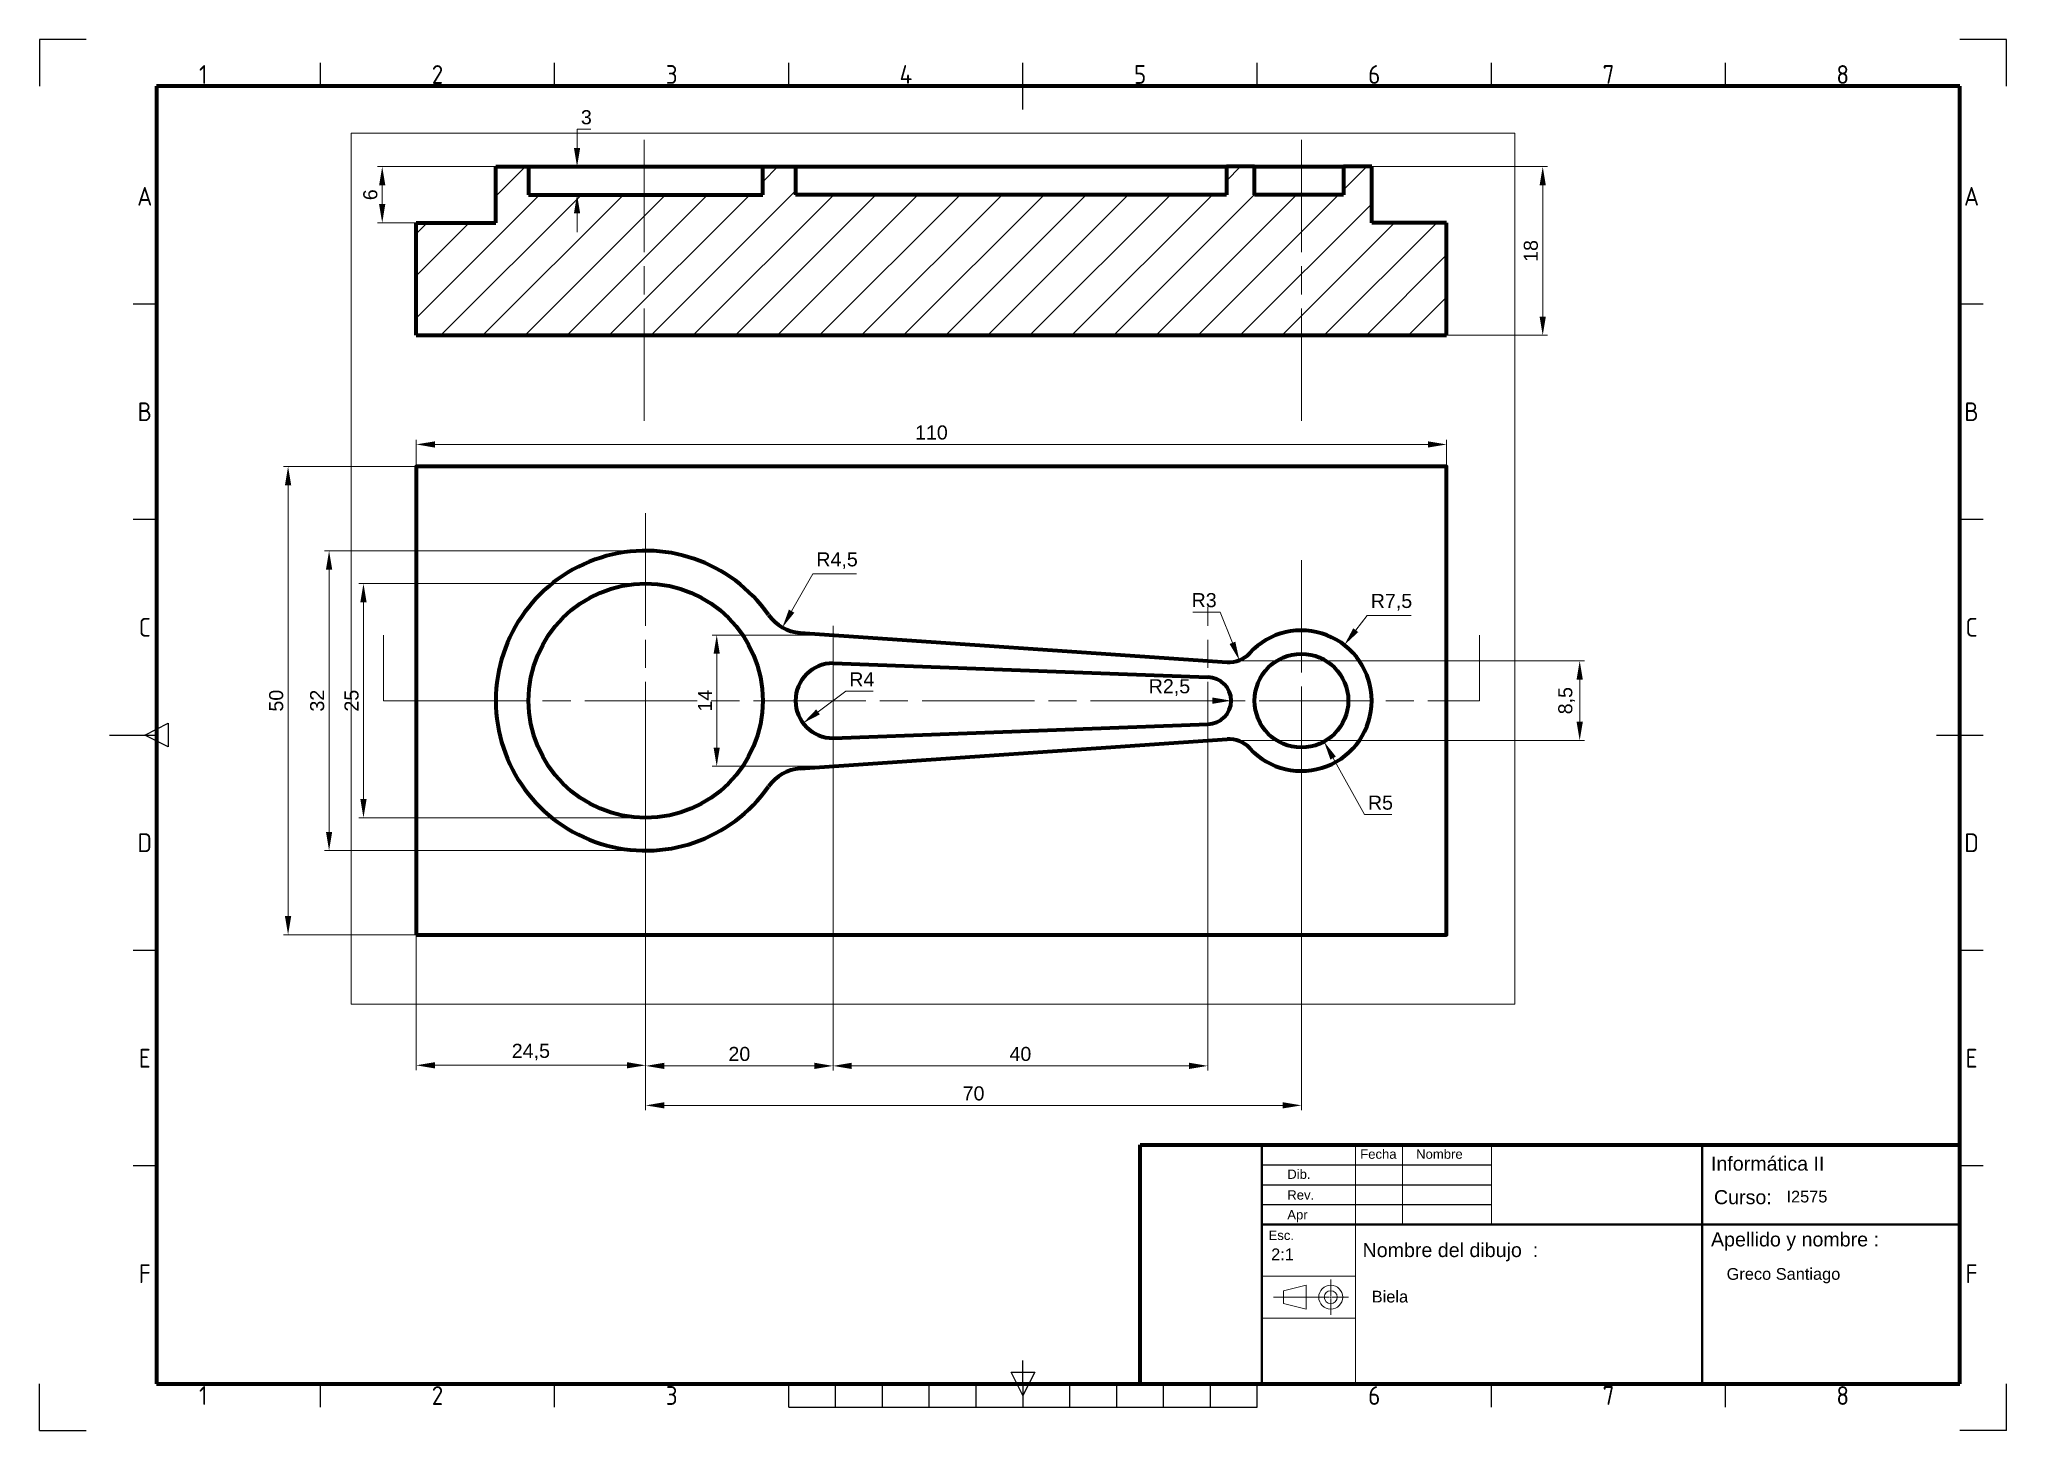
# Paper-space layout 'PAPEL' of a CAD drawing. Header units: millimetres. Extents: x -224 to 196, y -47 to 250.
# The model-space entities are those that its viewports show. They can reach past a viewport. Long polylines and large blocks are cut down to what shows.
import ezdxf
from ezdxf.enums import TextEntityAlignment as Align

# ---------------------------------------------------------------- set-up
doc = ezdxf.new("R2010")
doc.units = ezdxf.units.MM
doc.linetypes.add('ACAD_ISO08W100', pattern=[36, 24, -3, 6, -3])
doc.linetypes.add('CENTER2', pattern=[28.575, 19.05, -3.175, 3.175, -3.175])
for name, color, linetype, lineweight in [('Contornos visibles', 1, 'Continuous', 100), ('Cortes', 6, 'Continuous', 20), ('Cotas', 5, 'Continuous', 20), ('Ejes', 3, 'ACAD_ISO08W100', 20)]:
    doc.layers.add(name, color=color, linetype=linetype, lineweight=lineweight)
doc.styles.add('ISO Proportional', font='isocp.shx')
doc.styles.get("Standard").update_dxf_attribs({"font": 'arial.ttf'})
doc.dimstyles.new('Info 2', dxfattribs={"dimscale": 0, "dimtxt": 3, "dimasz": 4, "dimexe": 1, "dimexo": 0, "dimgap": 1, "dimtad": 1, "dimtoh": 1, "dimlfac": 0.5, "dimtxsty": 'Standard', "dimcen": 0, "dimclrd": 256, "dimclre": 256, "dimclrt": 256, "dimadec": 1, "dimazin": 0, "dimtfac": 1, "dimtofl": 0, "dimtmove": 0, "dimatfit": 3, "dimfxl": 1, "dimlwd": -1, "dimlwe": -1, "dimarcsym": 0})

# ---------------------------------------------------------------- blocks, each defined once
blk = doc.blocks.new('*U20')
at = {"color": 0, "linetype": 'CENTER2', "lineweight": 20, "ltscale": 3, "transparency": 16777216}
for p, q in [((-12.18, 0), (-0.28, 0)), ((0, 0.28), (0, 3.78)), ((0.28, 0), (3.78, 0)), ((0, -3.78), (0, -0.28))]:
    blk.add_line(p, q, dxfattribs=at)
at = {"color": 0, "linetype": 'Continuous', "lineweight": 20, "ltscale": 3, "transparency": 16777216}
for p, q in [((-0.14, 0), (0.14, 0)), ((0, -0.14), (0, 0.14))]:
    blk.add_line(p, q, dxfattribs=at)
blk = doc.blocks.new('*D98')
at = {"layer": 'Cotas', "transparency": 16777216}
for p, q in [((-126.29, 223.32), (-151.53, 223.32)), ((-150.53, 219.32), (-150.53, 215.32)), ((-126.29, 211.32), (-151.53, 211.32))]:
    blk.add_line(p, q, dxfattribs=at)
for points in [[(-151.2, 219.32), (-149.87, 219.32), (-150.53, 223.32)], [(-151.2, 215.32), (-149.87, 215.32), (-150.53, 211.32)]]:
    blk.add_solid(points, dxfattribs=at)
at = {"layer": 'Defpoints', "color": 0, "transparency": 16777216}
for p in [(-126.29, 223.32), (-150.53, 211.32), (-126.29, 211.32)]:
    blk.add_point(p, dxfattribs=at)
at = {"layer": 'Cotas', "transparency": 16777216, "insert": (-153.06, 217.32), "char_height": 3, "attachment_point": 5, "rotation": 90}
blk.add_mtext('6', dxfattribs=at)
blk = doc.blocks.new('*D99')
at = {"layer": 'Cotas', "transparency": 16777216}
for p, q in [((60.71, 223.32), (98.22, 223.32)), ((97.22, 219.32), (97.22, 191.32)), ((76.71, 187.32), (98.22, 187.32))]:
    blk.add_line(p, q, dxfattribs=at)
for points in [[(96.56, 219.32), (97.89, 219.32), (97.22, 223.32)], [(96.56, 191.32), (97.89, 191.32), (97.22, 187.32)]]:
    blk.add_solid(points, dxfattribs=at)
at = {"layer": 'Defpoints', "color": 0, "transparency": 16777216}
for p in [(60.71, 223.32), (76.71, 187.32), (97.22, 187.32)]:
    blk.add_point(p, dxfattribs=at)
at = {"layer": 'Cotas', "transparency": 16777216, "insert": (94.69, 205.32), "char_height": 3, "attachment_point": 5, "rotation": 90}
blk.add_mtext('18', dxfattribs=at)
blk = doc.blocks.new('*D100')
at = {"layer": 'Cotas', "transparency": 16777216}
for p, q in [((25.71, 117.82), (106.12, 117.82)), ((105.12, 113.82), (105.12, 104.82)), ((25.71, 100.82), (106.12, 100.82))]:
    blk.add_line(p, q, dxfattribs=at)
for points in [[(104.45, 113.82), (105.79, 113.82), (105.12, 117.82)], [(104.45, 104.82), (105.79, 104.82), (105.12, 100.82)]]:
    blk.add_solid(points, dxfattribs=at)
at = {"layer": 'Defpoints', "color": 0, "transparency": 16777216}
for p in [(25.71, 117.82), (25.71, 100.82), (105.12, 100.82)]:
    blk.add_point(p, dxfattribs=at)
at = {"layer": 'Cotas', "transparency": 16777216, "insert": (102.32, 109.32), "char_height": 3, "attachment_point": 5, "rotation": 90}
blk.add_mtext('8,5', dxfattribs=at)
blk = doc.blocks.new('*D101')
at = {"layer": 'Cotas', "transparency": 16777216}
for p, q in [((-94.29, 134.32), (-155.53, 134.32)), ((-154.53, 130.32), (-154.53, 88.32)), ((-94.29, 84.32), (-155.53, 84.32))]:
    blk.add_line(p, q, dxfattribs=at)
for points in [[(-155.2, 130.32), (-153.87, 130.32), (-154.53, 134.32)], [(-155.2, 88.32), (-153.87, 88.32), (-154.53, 84.32)]]:
    blk.add_solid(points, dxfattribs=at)
at = {"layer": 'Defpoints', "color": 0, "transparency": 16777216}
for p in [(-94.29, 134.32), (-154.53, 84.32), (-94.29, 84.32)]:
    blk.add_point(p, dxfattribs=at)
at = {"layer": 'Cotas', "transparency": 16777216, "insert": (-157.07, 109.32), "char_height": 3, "attachment_point": 5, "rotation": 90}
blk.add_mtext('25', dxfattribs=at)
blk = doc.blocks.new('*D102')
at = {"layer": 'Cotas', "transparency": 16777216}
for p, q in [((-94.29, 141.32), (-162.88, 141.32)), ((-161.88, 137.32), (-161.88, 81.32)), ((-94.29, 77.32), (-162.88, 77.32))]:
    blk.add_line(p, q, dxfattribs=at)
for points in [[(-162.54, 137.32), (-161.21, 137.32), (-161.88, 141.32)], [(-162.54, 81.32), (-161.21, 81.32), (-161.88, 77.32)]]:
    blk.add_solid(points, dxfattribs=at)
at = {"layer": 'Defpoints', "color": 0, "transparency": 16777216}
for p in [(-94.29, 141.32), (-161.88, 77.32), (-94.29, 77.32)]:
    blk.add_point(p, dxfattribs=at)
at = {"layer": 'Cotas', "transparency": 16777216, "insert": (-164.41, 109.32), "char_height": 3, "attachment_point": 5, "rotation": 90}
blk.add_mtext('32', dxfattribs=at)
blk = doc.blocks.new('*D103')
at = {"layer": 'Cotas', "transparency": 16777216}
for p, q in [((-143.29, 159.32), (-171.63, 159.32)), ((-170.63, 155.32), (-170.63, 63.32)), ((-143.29, 59.32), (-171.63, 59.32))]:
    blk.add_line(p, q, dxfattribs=at)
for points in [[(-171.3, 155.32), (-169.97, 155.32), (-170.63, 159.32)], [(-171.3, 63.32), (-169.97, 63.32), (-170.63, 59.32)]]:
    blk.add_solid(points, dxfattribs=at)
at = {"layer": 'Defpoints', "color": 0, "transparency": 16777216}
for p in [(-143.29, 159.32), (-170.63, 59.32), (-143.29, 59.32)]:
    blk.add_point(p, dxfattribs=at)
at = {"layer": 'Cotas', "transparency": 16777216, "insert": (-173.16, 109.32), "char_height": 3, "attachment_point": 5, "rotation": 90}
blk.add_mtext('50', dxfattribs=at)
blk = doc.blocks.new('*D104')
at = {"layer": 'Cotas', "transparency": 16777216}
for p, q in [((-54.29, 123.32), (-80.12, 123.32)), ((-79.12, 119.32), (-79.12, 99.32)), ((-54.29, 95.32), (-80.12, 95.32))]:
    blk.add_line(p, q, dxfattribs=at)
for points in [[(-79.79, 119.32), (-78.46, 119.32), (-79.12, 123.32)], [(-79.79, 99.32), (-78.46, 99.32), (-79.12, 95.32)]]:
    blk.add_solid(points, dxfattribs=at)
at = {"layer": 'Defpoints', "color": 0, "transparency": 16777216}
for p in [(-54.29, 123.32), (-79.12, 95.32), (-54.29, 95.32)]:
    blk.add_point(p, dxfattribs=at)
at = {"layer": 'Cotas', "transparency": 16777216, "insert": (-81.63, 109.32), "char_height": 3, "attachment_point": 5, "rotation": 90}
blk.add_mtext('14', dxfattribs=at)
blk = doc.blocks.new('*D105')
at = {"layer": 'Cotas', "transparency": 16777216}
for p, q in [((-108.94, 227.32), (-108.94, 231.32)), ((-108.94, 231.32), (-105.97, 231.32)), ((-106.95, 223.32), (-109.94, 223.32)), ((-106.95, 217.32), (-109.94, 217.32)), ((-108.94, 213.32), (-108.94, 209.32))]:
    blk.add_line(p, q, dxfattribs=at)
for points in [[(-109.6, 227.32), (-108.27, 227.32), (-108.94, 223.32)], [(-109.6, 213.32), (-108.27, 213.32), (-108.94, 217.32)]]:
    blk.add_solid(points, dxfattribs=at)
at = {"layer": 'Defpoints', "color": 0, "transparency": 16777216}
for p in [(-108.94, 223.32), (-106.95, 223.32), (-106.95, 217.32)]:
    blk.add_point(p, dxfattribs=at)
at = {"layer": 'Cotas', "transparency": 16777216, "insert": (-106.95, 233.85), "char_height": 3, "attachment_point": 5}
blk.add_mtext('3', dxfattribs=at)
blk = doc.blocks.new('*D106')
at = {"layer": 'Cotas', "transparency": 16777216}
for p, q in [((-143.29, 159.32), (-143.29, 165.02)), ((-139.29, 164.02), (72.71, 164.02)), ((76.71, 159.32), (76.71, 165.02))]:
    blk.add_line(p, q, dxfattribs=at)
for points in [[(-139.29, 164.68), (-139.29, 163.35), (-143.29, 164.02)], [(72.71, 164.68), (72.71, 163.35), (76.71, 164.02)]]:
    blk.add_solid(points, dxfattribs=at)
at = {"layer": 'Defpoints', "color": 0, "transparency": 16777216}
for p in [(76.71, 164.02), (-143.29, 159.32), (76.71, 159.32)]:
    blk.add_point(p, dxfattribs=at)
at = {"layer": 'Cotas', "transparency": 16777216, "insert": (-33.29, 166.55), "char_height": 3, "attachment_point": 5}
blk.add_mtext('110', dxfattribs=at)
blk = doc.blocks.new('*D107')
at = {"layer": 'Cotas', "transparency": 16777216}
for p, q in [((-58.61, 136.41), (-63.13, 128.43)), ((-49.25, 136.41), (-58.61, 136.41))]:
    blk.add_line(p, q, dxfattribs=at)
blk.add_solid([(-63.71, 128.76), (-62.55, 128.1), (-65.1, 124.95)], dxfattribs=at)
at = {"layer": 'Defpoints', "color": 0, "transparency": 16777216}
for p in [(-60.67, 132.78), (-65.1, 124.95)]:
    blk.add_point(p, dxfattribs=at)
at = {"layer": 'Cotas', "transparency": 16777216, "insert": (-53.43, 139.21), "char_height": 3, "attachment_point": 5}
blk.add_mtext('R4,5', dxfattribs=at)
blk = doc.blocks.new('*D108')
at = {"layer": 'Cotas', "transparency": 16777216}
for p, q in [((-51.56, 111.37), (-57.49, 106.92)), ((-45.74, 111.37), (-51.56, 111.37))]:
    blk.add_line(p, q, dxfattribs=at)
blk.add_solid([(-57.89, 107.45), (-57.09, 106.39), (-60.69, 104.52)], dxfattribs=at)
at = {"layer": 'Defpoints', "color": 0, "transparency": 16777216}
for p in [(-54.29, 109.32), (-60.69, 104.52)]:
    blk.add_point(p, dxfattribs=at)
at = {"layer": 'Cotas', "transparency": 16777216, "insert": (-48.15, 113.87), "char_height": 3, "attachment_point": 5}
blk.add_mtext('R4', dxfattribs=at)
blk = doc.blocks.new('*D109')
at = {"layer": 'Cotas', "transparency": 16777216}
blk.add_line((12.35, 109.32), (26.71, 109.32), dxfattribs=at)
blk.add_solid([(26.71, 109.99), (26.71, 108.65), (30.71, 109.32)], dxfattribs=at)
at = {"layer": 'Defpoints', "color": 0, "transparency": 16777216}
for p in [(25.71, 109.32), (30.71, 109.32)]:
    blk.add_point(p, dxfattribs=at)
at = {"layer": 'Cotas', "transparency": 16777216, "insert": (17.53, 112.12), "char_height": 3, "attachment_point": 5}
blk.add_mtext('R2,5', dxfattribs=at)
blk = doc.blocks.new('*D110')
at = {"layer": 'Cotas', "transparency": 16777216}
for p, q in [((22.52, 128.23), (28.36, 128.23)), ((28.36, 128.23), (30.98, 121.66))]:
    blk.add_line(p, q, dxfattribs=at)
blk.add_solid([(31.6, 121.91), (30.36, 121.42), (32.46, 117.95)], dxfattribs=at)
at = {"layer": 'Defpoints', "color": 0, "transparency": 16777216}
for p in [(30.24, 123.52), (32.46, 117.95)]:
    blk.add_point(p, dxfattribs=at)
at = {"layer": 'Cotas', "transparency": 16777216, "insert": (24.94, 130.76), "char_height": 3, "attachment_point": 5}
blk.add_mtext('R3', dxfattribs=at)
blk = doc.blocks.new('*D111')
at = {"layer": 'Cotas', "transparency": 16777216}
for p, q in [((59.75, 127.53), (57.31, 124.37)), ((69.11, 127.53), (59.75, 127.53))]:
    blk.add_line(p, q, dxfattribs=at)
blk.add_solid([(56.78, 124.77), (57.84, 123.96), (54.87, 121.2)], dxfattribs=at)
at = {"layer": 'Defpoints', "color": 0, "transparency": 16777216}
for p in [(54.87, 121.2), (45.71, 109.32)]:
    blk.add_point(p, dxfattribs=at)
at = {"layer": 'Cotas', "transparency": 16777216, "insert": (64.93, 130.33), "char_height": 3, "attachment_point": 5}
blk.add_mtext('R7,5', dxfattribs=at)
blk = doc.blocks.new('*D112')
at = {"layer": 'Cotas', "transparency": 16777216}
for p, q in [((59.15, 85), (52.48, 97.07)), ((65.01, 85), (59.15, 85))]:
    blk.add_line(p, q, dxfattribs=at)
blk.add_solid([(53.06, 97.39), (51.9, 96.74), (50.54, 100.57)], dxfattribs=at)
at = {"layer": 'Defpoints', "color": 0, "transparency": 16777216}
for p in [(45.71, 109.32), (50.54, 100.57)]:
    blk.add_point(p, dxfattribs=at)
at = {"layer": 'Cotas', "transparency": 16777216, "insert": (62.58, 87.53), "char_height": 3, "attachment_point": 5}
blk.add_mtext('R5', dxfattribs=at)
blk = doc.blocks.new('*D113')
at = {"layer": 'Cotas', "transparency": 16777216}
for p, q in [((-94.29, 69.32), (-94.29, 30.48)), ((-143.29, 59.32), (-143.29, 30.48)), ((-98.29, 31.48), (-139.29, 31.48))]:
    blk.add_line(p, q, dxfattribs=at)
for points in [[(-139.29, 32.15), (-139.29, 30.82), (-143.29, 31.48)], [(-98.29, 32.15), (-98.29, 30.82), (-94.29, 31.48)]]:
    blk.add_solid(points, dxfattribs=at)
at = {"layer": 'Defpoints', "color": 0, "transparency": 16777216}
for p in [(-94.29, 69.32), (-143.29, 59.32), (-143.29, 31.48)]:
    blk.add_point(p, dxfattribs=at)
at = {"layer": 'Cotas', "transparency": 16777216, "insert": (-118.79, 34.29), "char_height": 3, "attachment_point": 5}
blk.add_mtext('24,5', dxfattribs=at)
blk = doc.blocks.new('*D114')
at = {"layer": 'Cotas', "transparency": 16777216}
for p, q in [((-94.29, 109.32), (-94.29, 30.36)), ((-54.29, 109.32), (-54.29, 30.36)), ((-90.29, 31.36), (-58.29, 31.36))]:
    blk.add_line(p, q, dxfattribs=at)
for points in [[(-90.29, 32.03), (-90.29, 30.69), (-94.29, 31.36)], [(-58.29, 32.03), (-58.29, 30.69), (-54.29, 31.36)]]:
    blk.add_solid(points, dxfattribs=at)
at = {"layer": 'Defpoints', "color": 0, "transparency": 16777216}
for p in [(-94.29, 109.32), (-54.29, 109.32), (-54.29, 31.36)]:
    blk.add_point(p, dxfattribs=at)
at = {"layer": 'Cotas', "transparency": 16777216, "insert": (-74.29, 33.89), "char_height": 3, "attachment_point": 5}
blk.add_mtext('20', dxfattribs=at)
blk = doc.blocks.new('*D115')
at = {"layer": 'Cotas', "transparency": 16777216}
for p, q in [((-54.29, 109.32), (-54.29, 30.36)), ((25.71, 109.32), (25.71, 30.36)), ((-50.29, 31.36), (21.71, 31.36))]:
    blk.add_line(p, q, dxfattribs=at)
for points in [[(-50.29, 32.03), (-50.29, 30.69), (-54.29, 31.36)], [(21.71, 32.03), (21.71, 30.69), (25.71, 31.36)]]:
    blk.add_solid(points, dxfattribs=at)
at = {"layer": 'Defpoints', "color": 0, "transparency": 16777216}
for p in [(-54.29, 109.32), (25.71, 109.32), (25.71, 31.36)]:
    blk.add_point(p, dxfattribs=at)
at = {"layer": 'Cotas', "transparency": 16777216, "insert": (-14.29, 33.89), "char_height": 3, "attachment_point": 5}
blk.add_mtext('40', dxfattribs=at)
blk = doc.blocks.new('*D116')
at = {"layer": 'Cotas', "transparency": 16777216}
for p, q in [((-94.29, 109.32), (-94.29, 21.93)), ((45.71, 109.32), (45.71, 21.93)), ((-90.29, 22.93), (41.71, 22.93))]:
    blk.add_line(p, q, dxfattribs=at)
for points in [[(-90.29, 23.6), (-90.29, 22.27), (-94.29, 22.93)], [(41.71, 23.6), (41.71, 22.27), (45.71, 22.93)]]:
    blk.add_solid(points, dxfattribs=at)
at = {"layer": 'Defpoints', "color": 0, "transparency": 16777216}
for p in [(-94.29, 109.32), (45.71, 109.32), (45.71, 22.93)]:
    blk.add_point(p, dxfattribs=at)
at = {"layer": 'Cotas', "transparency": 16777216, "insert": (-24.29, 25.47), "char_height": 3, "attachment_point": 5}
blk.add_mtext('70', dxfattribs=at)

msp = doc.modelspace()

# ---------------------------------------------------------------- hatches: boundary and pattern name
at = {"layer": 'Cortes'}
h = msp.add_hatch(dxfattribs=at)
h.set_pattern_fill('ANSI31', color=256, scale=2)
h.set_pattern_definition([(45, (4.4174, -147.229), (-4.49013, 4.49013), [])])
h.paths.add_polyline_path([(28.42, 22.77), (28.42, 28.77), (21.42, 28.77), (21.42, 16.77), (4.42, 16.77), (4.42, -7.23), (224.42, -7.23), (224.42, 16.77), (208.42, 16.77), (208.42, 28.77), (202.42, 28.77), (202.42, 22.77), (183.42, 22.77), (183.42, 28.77), (177.42, 28.77), (177.42, 22.77), (85.42, 22.77), (85.42, 28.77), (78.42, 28.77), (78.42, 22.77)])

# ---------------------------------------------------------------- linework, layer by layer
at = {"layer": 'Contornos visibles'}
for p, q in [((21.42, 16.77), (21.42, 28.77)), ((21.42, 28.77), (28.42, 28.77)), ((28.42, 28.77), (28.42, 22.77)), ((28.42, 28.77), (78.42, 28.77)), ((78.42, 22.77), (78.42, 28.77)), ((78.42, 28.77), (85.42, 28.77)), ((85.42, 28.77), (85.42, 22.77)), ((85.42, 28.77), (177.42, 28.77)), ((183.42, 28.77), (177.42, 28.77)), ((177.42, 28.77), (177.42, 22.77)), ((183.42, 22.77), (183.42, 28.77)), ((183.42, 28.77), (202.42, 28.77)), ((208.42, 28.77), (202.42, 28.77)), ((202.42, 28.77), (202.42, 22.77)), ((208.42, 16.77), (208.42, 28.77)), ((28.42, 22.77), (78.42, 22.77)), ((177.42, 22.77), (85.42, 22.77)), ((202.42, 22.77), (183.42, 22.77)), ((4.42, -7.23), (4.42, 16.77)), ((4.42, 16.77), (21.42, 16.77)), ((224.42, 16.77), (208.42, 16.77)), ((224.42, -7.23), (224.42, 16.77)), ((4.42, -7.23), (224.42, -7.23)), ((86.43, -70.75), (177.54, -77.01)), ((93.42, -77.23), (173.47, -80.23)), ((93.42, -93.23), (173.49, -90.23)), ((86.43, -99.71), (177.54, -93.45))]:
    msp.add_line(p, q, dxfattribs=at)
msp.add_lwpolyline([(4.42, -135.23), (224.42, -135.23), (224.42, -35.23), (4.42, -35.23)], close=True, dxfattribs=at)
for centre, radius in [((53.42, -85.23), 25), ((193.42, -85.23), 10)]:
    msp.add_circle(centre, radius, dxfattribs=at)
for centre, radius, start, end in [((53.42, -85.23), 32, 34.9026, 325.0974), ((87.04, -61.77), 9, 214.9026, 266.0671), ((193.42, -85.23), 15, 222.5565, 137.4435), ((177.95, -71.03), 6, 266.0671, 317.4435), ((93.42, -85.23), 8, 90, 270), ((173.42, -85.23), 5, 270, 90), ((177.95, -99.43), 6, 42.5565, 93.9329), ((87.04, -108.69), 9, 93.9329, 145.0974)]:
    msp.add_arc(centre, radius, start, end, dxfattribs=at)
at = {"layer": 'Cortes'}
for points in [[(4.42, -85.23), (-2.58, -85.23), (-2.58, -75.23), (-2.58, -71.23)], [(224.42, -85.23), (231.42, -85.23), (231.42, -75.23), (231.42, -71.23)]]:
    msp.add_lwpolyline(points, dxfattribs=at)
at = {"layer": 'Ejes'}
for p, q in [((53.07, -25.49), (53.07, 46.51)), ((193.42, -25.49), (193.42, 49.51)), ((53.42, -45.23), (53.42, -125.23)), ((193.42, -55.23), (193.42, -115.23)), ((173.42, -105.23), (173.42, -65.23)), ((93.42, -69.23), (93.42, -103.23)), ((4.42, -85.23), (224.42, -85.23))]:
    msp.add_line(p, q, dxfattribs=at)

psp = doc.layouts.new('PAPEL')

# ---------------------------------------------------------------- linework, layer by layer
for p, q in [((-223.732, 250.492), (-223.732, 240.492)), ((-213.732, 250.492), (-223.732, 250.492)), ((196.268, 250.492), (186.268, 250.492)), ((196.268, 240.492), (196.268, 250.492)), ((-163.732, 240.492), (-163.732, 245.492)), ((-113.732, 240.492), (-113.732, 245.492)), ((-63.732, 240.492), (-63.732, 245.492)), ((-13.732, 235.492), (-13.732, 245.492)), ((36.268, 240.492), (36.268, 245.492)), ((86.268, 240.492), (86.268, 245.492)), ((136.268, 240.492), (136.268, 245.492)), ((-198.732, 193.992), (-203.732, 193.992)), ((191.268, 193.992), (186.268, 193.992)), ((-198.732, 147.992), (-203.732, 147.992)), ((191.268, 147.992), (186.268, 147.992)), ((-208.732, 101.992), (-198.732, 101.992)), ((-201.232, 101.992), (-196.232, 104.492)), ((-196.232, 99.492), (-201.232, 101.992)), ((-196.232, 104.492), (-196.232, 99.492)), ((181.268, 101.992), (191.268, 101.992)), ((-198.732, 55.992), (-203.732, 55.992)), ((191.268, 55.992), (186.268, 55.992)), ((-198.732, 9.992), (-203.732, 9.992)), ((37.268, 10.242), (86.268, 10.242)), ((191.268, 9.992), (186.268, 9.992)), ((37.268, 5.992), (86.268, 5.992)), ((37.268, 1.742), (86.268, 1.742)), ((-13.732, -36.508), (-13.732, -31.508)), ((-223.732, -46.508), (-223.732, -36.508)), ((-163.732, -41.508), (-163.732, -36.508)), ((-113.732, -41.508), (-113.732, -36.508)), ((-63.732, -41.508), (-63.732, -36.508)), ((-53.732, -41.508), (-53.732, -36.508)), ((-43.732, -41.508), (-43.732, -36.508)), ((-33.732, -41.508), (-33.732, -36.508)), ((-23.732, -41.508), (-23.732, -36.508)), ((-16.232, -34.008), (-11.232, -34.008)), ((-13.732, -39.008), (-16.232, -34.008)), ((-11.232, -34.008), (-13.732, -39.008)), ((-13.732, -36.508), (-13.732, -41.508)), ((-3.732, -41.508), (-3.732, -36.508)), ((6.268, -41.508), (6.268, -36.508)), ((16.268, -41.508), (16.268, -36.508)), ((26.268, -41.508), (26.268, -36.508)), ((36.268, -41.508), (36.268, -36.508)), ((86.268, -41.508), (86.268, -36.508)), ((136.268, -41.508), (136.268, -36.508)), ((196.268, -46.508), (196.268, -36.508)), ((-63.732, -41.508), (36.268, -41.508)), ((-223.732, -46.508), (-213.732, -46.508)), ((196.268, -46.508), (186.268, -46.508))]:
    psp.add_line(p, q)
at = {"lineweight": 80}
for p, q in [((186.268, 240.492), (-198.732, 240.492)), ((-198.732, 240.492), (-198.732, -36.508)), ((186.268, -36.508), (186.268, 240.492)), ((11.268, 14.492), (186.268, 14.492)), ((11.268, -36.508), (11.268, 14.492)), ((-198.732, -36.508), (186.268, -36.508))]:
    psp.add_line(p, q, dxfattribs=at)
at = {"lineweight": 40}
for p, q in [((37.268, -36.508), (37.268, 14.492)), ((131.268, -36.508), (131.268, 14.492)), ((37.268, -2.508), (186.268, -2.508))]:
    psp.add_line(p, q, dxfattribs=at)
at = {"lineweight": 20}
for p, q in [((57.268, -36.508), (57.268, 14.492)), ((67.268, -2.508), (67.268, 14.492)), ((86.268, -2.508), (86.268, 14.492)), ((37.268, -13.508), (57.268, -13.508)), ((46.707, -15.453), (41.883, -16.626)), ((41.883, -16.626), (41.883, -19.389)), ((46.707, -15.453), (46.707, -20.563)), ((41.883, -19.389), (46.707, -20.563)), ((37.268, -22.508), (57.268, -22.508))]:
    psp.add_line(p, q, dxfattribs=at)
for radius in [2.555, 1.382]:
    psp.add_circle((51.962, -18.008), radius, dxfattribs=at)

# ---------------------------------------------------------------- block references
at = {"linetype": 'CENTER2', "lineweight": 20, "ltscale": 3}
psp.add_blockref('*U20', (51.962, -18.008), dxfattribs=at)

# ---------------------------------------------------------------- texts
at = {"style": 'ISO Proportional'}
for s, p in [('1', (-188.732, 242.992)), ('2', (-138.732, 242.992)), ('3', (-88.732, 242.992)), ('4', (-38.732, 242.992)), ('5', (11.268, 242.992)), ('6', (61.268, 242.992)), ('7', (111.268, 242.992)), ('8', (161.268, 242.992)), ('A', (-201.232, 216.992)), ('A', (188.768, 216.992)), ('B', (-201.232, 170.992)), ('B', (188.768, 170.992)), ('C', (-201.232, 124.992)), ('C', (188.768, 124.992)), ('D', (-201.232, 78.992)), ('D', (188.768, 78.992)), ('E', (-201.232, 32.992)), ('E', (188.768, 32.992)), ('F', (-201.232, -13.008)), ('F', (188.768, -13.008)), ('1', (-188.732, -39.008)), ('2', (-138.732, -39.008)), ('3', (-88.732, -39.008)), ('6', (61.268, -39.008)), ('7', (111.268, -39.008)), ('8', (161.268, -39.008))]:
    psp.add_text(s, height=4, dxfattribs=at).set_placement(p, align=Align.MIDDLE)
at = {"lineweight": 20}
for s, height, p in [('Fecha', 2, (58.257, 11.53)), ('Nombre', 2, (70.197, 11.53)), ('Dib.', 2, (42.692, 7.237)), ('Informática II', 3, (133.145, 9.003)), ('Rev.', 2, (42.692, 2.804)), ('Curso: ', 3, (133.784, 1.836)), ('Apr', 2, (42.692, -1.418)), ('Esc.', 2, (38.694, -5.809)), ('Apellido y nombre : ', 3, (133.145, -7.18)), ('Nombre del dibujo  : ', 3, (58.761, -9.453))]:
    psp.add_text(s, height=height, dxfattribs=at).set_placement(p)
at = {"layer": 'Cotas', "char_height": 2.5, "attachment_point": 1}
for s, width, insert in [('I2575', 19.05143, (149.262, 4.704)), ('2:1', 16.51858, (39.248, -7.622)), ('Greco Santiago', 37.66237, (136.488, -11.804)), ('Biela', 56.60368, (60.722, -16.646))]:
    psp.add_mtext_dynamic_manual_height_columns(s, width=width, gutter_width=12.5, heights=[0], dxfattribs=dict(at, insert=insert))

# ---------------------------------------------------------------- dimensions: what is measured, and where the dimension line sits
at = {"layer": 'Cotas'}
dim = psp.add_linear_dim(base=(-108.936, 223.319), p1=(-106.954, 217.319), p2=(-106.954, 223.319), angle=90, dimstyle='Info 2', override={"dimlfac": -0.5}, dxfattribs=at)
dim.commit()
dim.dimension.update_dxf_attribs({"geometry": '*D105', "text_midpoint": (-106.954, 231.319), "dimtype": 160})
for base, p1, p2, picture, middle in [((-150.533, 211.319), (-126.292, 223.319), (-126.292, 211.319), '*D98', (-153.065, 217.319)), ((97.225, 187.319), (60.708, 223.319), (76.708, 187.319), '*D99', (94.693, 205.319)), ((-170.632, 59.319), (-143.292, 159.319), (-143.292, 59.319), '*D103', (-173.164, 109.319)), ((-161.877, 77.319), (-94.292, 141.319), (-94.292, 77.319), '*D102', (-164.41, 109.319)), ((-154.534, 84.319), (-94.292, 134.319), (-94.292, 84.319), '*D101', (-157.065, 109.319)), ((-79.125, 95.319), (-54.292, 123.319), (-54.292, 95.319), '*D104', (-81.631, 109.319))]:
    dim = psp.add_linear_dim(base=base, p1=p1, p2=p2, angle=90, dimstyle='Info 2', override={"dimlfac": -0.5}, dxfattribs=at)
    dim.commit()
    dim.dimension.update_dxf_attribs({"geometry": picture, "text_midpoint": middle})
for base, p1, p2, picture, middle in [((76.708, 164.018), (-143.292, 159.319), (76.708, 159.319), '*D106', (-33.292, 166.549)), ((-54.292, 31.359), (-94.292, 109.319), (-54.292, 109.319), '*D114', (-74.292, 33.891)), ((45.708, 22.934), (-94.292, 109.319), (45.708, 109.319), '*D116', (-24.292, 25.466)), ((25.708, 31.359), (-54.292, 109.319), (25.708, 109.319), '*D115', (-14.292, 33.891)), ((-143.292, 31.483), (-94.292, 69.319), (-143.292, 59.319), '*D113', (-118.792, 34.286))]:
    dim = psp.add_linear_dim(base=base, p1=p1, p2=p2, dimstyle='Info 2', override={"dimlfac": -0.5}, dxfattribs=at)
    dim.commit()
    dim.dimension.update_dxf_attribs({"geometry": picture, "text_midpoint": middle})
for center, mpoint, picture, middle in [((-60.667, 132.779), (-65.101, 124.947), '*D107', (-53.431, 136.414)), ((30.239, 123.522), (32.463, 117.949), '*D110', (24.943, 128.227)), ((-54.292, 109.319), (-60.695, 104.523), '*D108', (-48.148, 111.365)), ((25.708, 109.319), (30.71, 109.319), '*D109', (17.532, 109.319)), ((45.708, 109.319), (50.545, 100.567), '*D112', (62.576, 85.003))]:
    dim = psp.add_radius_dim(center=center, mpoint=mpoint, dimstyle='Info 2', override={"dimlfac": -0.5}, dxfattribs=at)
    dim.commit()
    dim.dimension.update_dxf_attribs({"geometry": picture, "text_midpoint": middle, "dimtype": 164})
dim = psp.add_radius_dim(center=(45.708, 109.319), mpoint=(54.867, 121.199), dimstyle='Info 2', override={"dimlfac": -0.5}, dxfattribs=at)
dim.commit()
dim.dimension.update_dxf_attribs({"geometry": '*D111', "text_midpoint": (64.929, 130.331)})
dim = psp.add_aligned_dim(p1=(25.708, 117.819), p2=(25.708, 100.819), distance=79.411, dimstyle='Info 2', override={"dimlfac": -0.5}, dxfattribs=at)
dim.commit()
dim.dimension.update_dxf_attribs({"geometry": '*D100', "text_midpoint": (102.316, 109.319)})

# ---------------------------------------------------------------- viewports
at = {"layer": 'Cotas', "view_target_point": (55, 44)}
psp.add_viewport(center=(-32.961, 137.507), size=(248.39, 185.93746), view_center_point=(59.749, -101.042), view_height=185.93746, dxfattribs=at)

doc.saveas('drawing.dxf')
